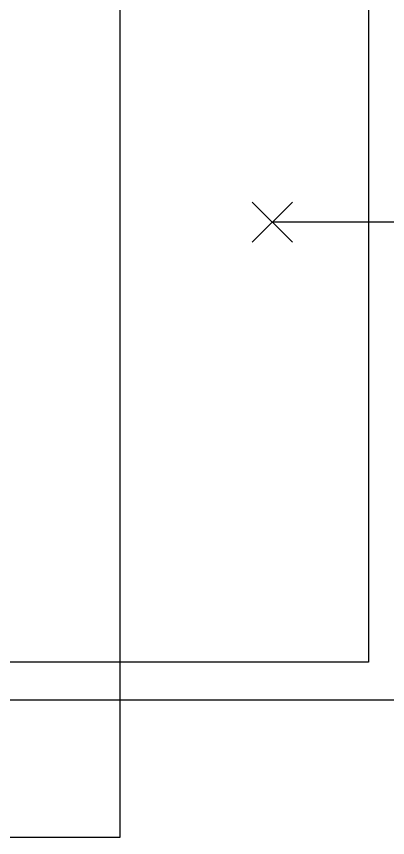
# Model space of a CAD drawing. Header units: millimetres. Extents: x -86 to 11742, y 5229 to 11464.
# Drawn here: x 8688.27 to 8703.95, y 5385.41 to 5420.06 of the extents above; entities that cross this region are included whole.
import ezdxf

# ---------------------------------------------------------------- set-up
doc = ezdxf.new("R2010")
doc.units = ezdxf.units.MM
doc.header["$LTSCALE"] = 5
for name, color, linetype in [('AUTO', 7, 'CONTINUOUS'), ('LGK-S', 121, 'CONTINUOUS'), ('NARA', 8, 'CONTINUOUS')]:
    doc.layers.add(name, color=color, linetype=linetype)

msp = doc.modelspace()

# ---------------------------------------------------------------- linework, layer by layer
at = {"layer": 'AUTO'}
for p, q in [((8698.23, 5412.224), (8699.925, 5410.529)), ((8698.23, 5410.529), (8699.925, 5412.224)), ((8704.746, 5411.377), (8699.078, 5411.377))]:
    msp.add_line(p, q, dxfattribs=at)
at = {"layer": 'LGK-S'}
msp.add_lwpolyline([(8534.325, 5453.49), (8692.634, 5453.49), (8692.634, 5385.414), (8534.325, 5385.414)], close=True, dxfattribs=at)
at = {"layer": 'NARA', "color": 8}
for p, q in [((8703.146, 5495.687), (8703.146, 5392.809)), ((8703.146, 5392.809), (8529.603, 5392.809)), ((9009.208, 5391.209), (8528.003, 5391.209))]:
    msp.add_line(p, q, dxfattribs=at)

doc.saveas('drawing.dxf')
